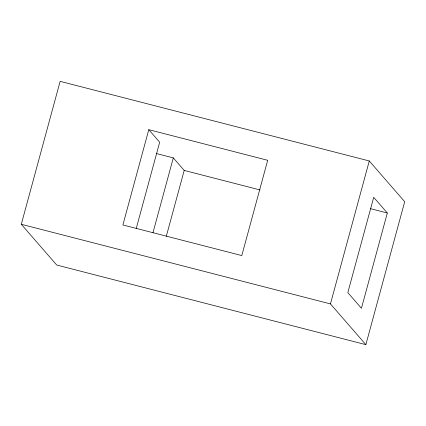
<?xml version="1.0" encoding="UTF-8"?>
<svg xmlns="http://www.w3.org/2000/svg" width="426" height="426" viewBox="0 0 426 426"><rect width="100%" height="100%" fill="white"/><g stroke="black" fill="none" stroke-linecap="round" stroke-linejoin="round"><path stroke-width="0.64" d="M21.3 224.284L60.135 81.35L369.283 160.969L404.7 201.716L365.865 344.65L56.717 265.031L21.3 224.284L330.448 303.903L365.865 344.65M148.786 129.669L122.896 224.96L241.798 255.579L267.688 160.293L148.786 129.669L159.681 142.209L136.224 228.544M152.977 232.708L173.302 157.881L156.592 153.578M166.305 236.292L184.202 170.421L173.302 157.881M330.448 303.903L369.283 160.969M387.33 213L361.44 308.291L347.818 292.619L373.708 197.329L387.33 213L370.62 208.697M184.202 170.421L260.041 189.953"/></g></svg>
